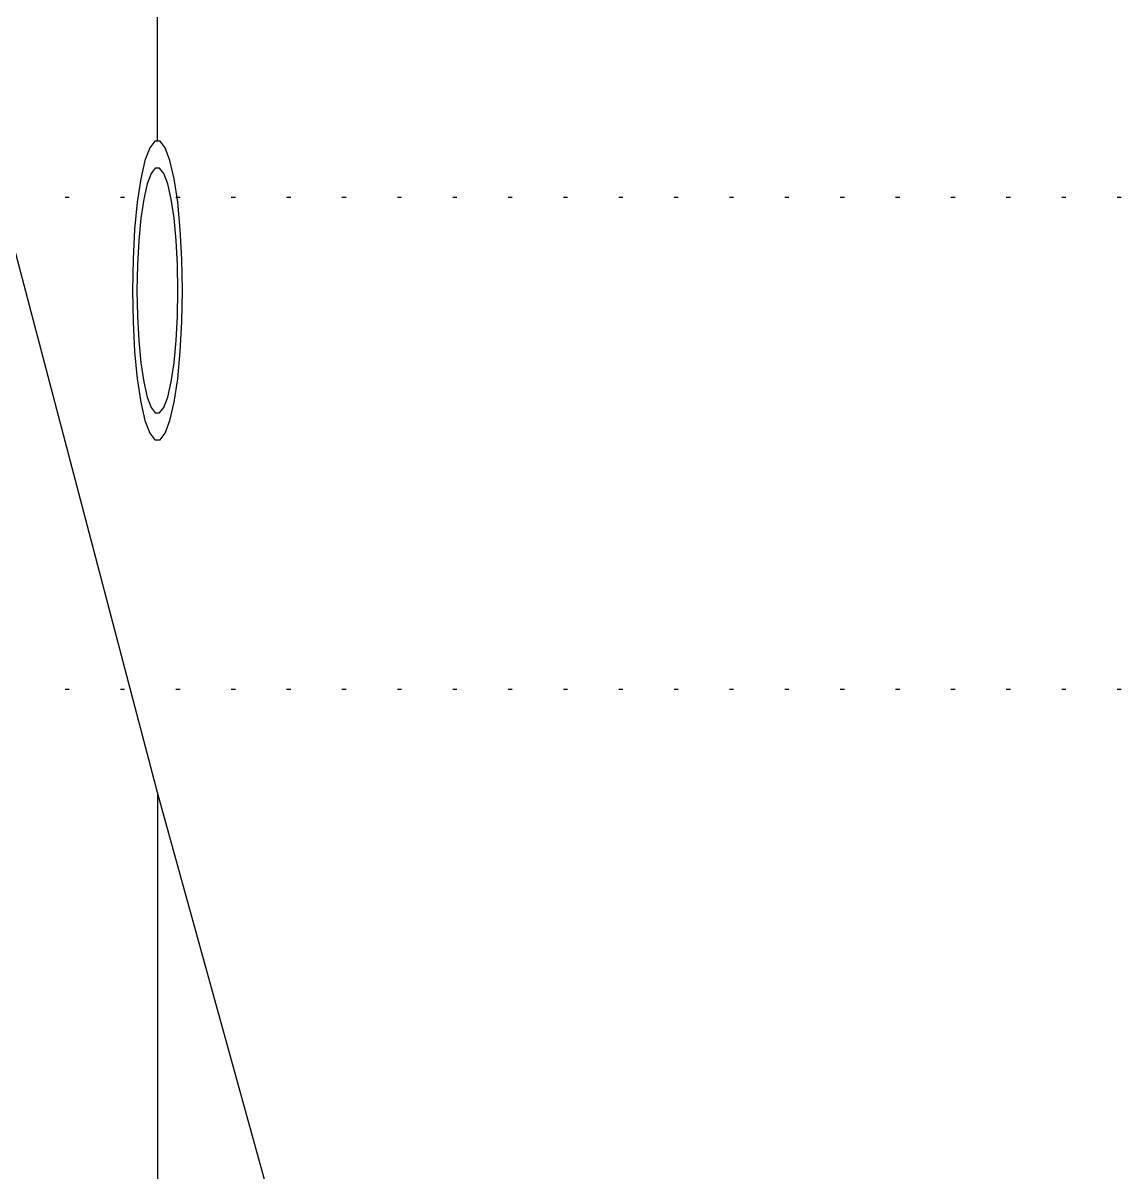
# Model space of a CAD drawing. Header units: millimetres. Extents: x -1499 to 6658, y -12483 to -6008.
# Drawn here: x 1052.88 to 1079.53, y -11188.85 to -11160.81 of the extents above; entities that cross this region are included whole.
import ezdxf

# ---------------------------------------------------------------- set-up
doc = ezdxf.new("R2010")
doc.units = ezdxf.units.MM
doc.linetypes.add('A-DOTLN01H', pattern=[0.125, 0, -0.125])
for name, color, linetype in [('3공구_안성방향_CR-LEAN-NEW', 1, 'Continuous'), ('3공구_안성방향_CR-PIPN', 4, 'Continuous'), ('CR-GRID', 56, 'A-DOTLN01H'), ('수직그리드', 1, 'Continuous'), ('종단지반선', 3, 'Continuous')]:
    doc.layers.add(name, color=color, linetype=linetype)

msp = doc.modelspace()

# ---------------------------------------------------------------- linework, layer by layer
at = {"layer": '3공구_안성방향_CR-LEAN-NEW', "color": 7, "linetype": 'Continuous'}
msp.add_line((1056.157, -11163.697), (1056.157, -11145.412), dxfattribs=at)
at = {"layer": '3공구_안성방향_CR-PIPN', "color": 4, "linetype": 'Continuous', "flags": 128}
for points in [[(1056.767, -11167.337), (1056.754, -11166.576), (1056.714, -11165.848), (1056.651, -11165.185), (1056.565, -11164.617), (1056.462, -11164.167), (1056.346, -11163.856), (1056.221, -11163.697), (1056.093, -11163.697), (1055.969, -11163.856), (1055.852, -11164.167), (1055.749, -11164.617), (1055.664, -11165.185), (1055.6, -11165.848), (1055.561, -11166.576), (1055.547, -11167.337), (1055.561, -11168.098), (1055.6, -11168.825), (1055.664, -11169.488), (1055.749, -11170.057), (1055.852, -11170.506), (1055.969, -11170.818), (1056.093, -11170.977), (1056.221, -11170.977), (1056.346, -11170.818), (1056.462, -11170.506), (1056.565, -11170.057), (1056.651, -11169.488), (1056.714, -11168.825), (1056.754, -11168.098), (1056.767, -11167.337)], [(1056.657, -11167.337), (1056.646, -11166.713), (1056.614, -11166.116), (1056.562, -11165.573), (1056.492, -11165.107), (1056.407, -11164.739), (1056.312, -11164.483), (1056.209, -11164.353), (1056.105, -11164.353), (1056.003, -11164.483), (1055.907, -11164.739), (1055.823, -11165.107), (1055.753, -11165.573), (1055.7, -11166.116), (1055.668, -11166.713), (1055.657, -11167.337), (1055.668, -11167.96), (1055.7, -11168.557), (1055.753, -11169.1), (1055.823, -11169.566), (1055.907, -11169.935), (1056.003, -11170.19), (1056.105, -11170.32), (1056.209, -11170.32), (1056.312, -11170.19), (1056.407, -11169.935), (1056.492, -11169.566), (1056.562, -11169.1), (1056.614, -11168.557), (1056.646, -11167.96), (1056.657, -11167.337)]]:
    msp.add_lwpolyline(points, dxfattribs=at)
at = {"layer": 'CR-GRID', "linetype": 'A-DOTLN01H', "ltscale": 10}
for p, q in [((696.157, -11165.058), (5436.157, -11165.058)), ((696.157, -11177.058), (5436.157, -11177.058))]:
    msp.add_line(p, q, dxfattribs=at)
at = {"layer": '수직그리드'}
msp.add_line((1056.157, -11179.572), (1056.157, -11873.058), dxfattribs=at)
at = {"layer": '종단지반선', "flags": 128}
msp.add_lwpolyline([(1096.157, -11334.612), (1076.157, -11251.89), (1056.157, -11179.572), (1036.157, -11103.498), (1016.157, -11040.12), (1012.557, -11029.758), (1007.857, -11030.058), (996.157, -11049.324), (976.157, -11095.878), (956.157, -11110.242), (936.157, -11149.902), (916.157, -11190.876), (896.157, -11250.552), (883.357, -11303.358), (882.457, -11303.958), (876.157, -11286.924), (856.157, -11303.088), (842.857, -11332.338)], dxfattribs=at)

doc.saveas('drawing.dxf')
